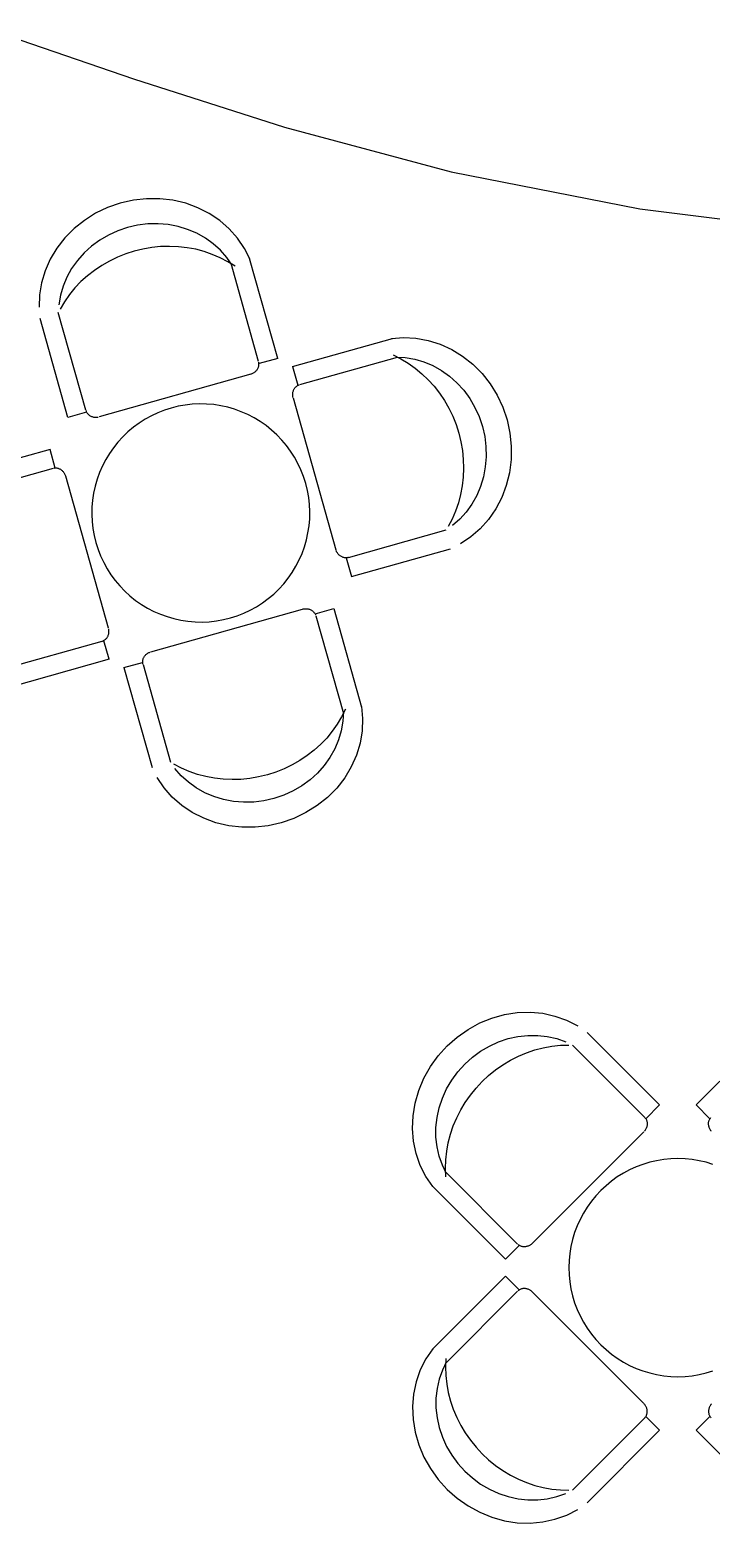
# Model space of a CAD drawing. Extents: x -81148 to 10972, y -53931 to 52487.
# Drawn here: x -27385 to -25510, y -26812 to -22704 of the extents above; entities that cross this region are included whole.
import ezdxf

# ---------------------------------------------------------------- set-up
doc = ezdxf.new("R2010")
doc.units = 0
doc.layers.get('0').update_dxf_attribs({"linetype": 'CONTINUOUS'})

msp = doc.modelspace()

# ---------------------------------------------------------------- linework, layer by layer
for p, q in [((-27492.9, -22704.5), (-27099.7, -22839.2)), ((-27099.7, -22839.2), (-26683.8, -22972.3)), ((-26683.8, -22972.3), (-26225.8, -23094.6)), ((-26225.8, -23094.6), (-25706.1, -23197.2)), ((-27203.9, -23209.1), (-27234.8, -23228.5)), ((-27170.8, -23193.2), (-27203.9, -23209.1)), ((-27136, -23181.1), (-27170.8, -23193.2)), ((-27100.1, -23173), (-27136, -23181.1)), ((-27063.7, -23168.9), (-27100.1, -23173)), ((-27027.1, -23169), (-27063.7, -23168.9)), ((-26991, -23173.1), (-27027.1, -23169)), ((-26956, -23181.4), (-26991, -23173.1)), ((-26922.5, -23193.6), (-26956, -23181.4)), ((-26891, -23209.6), (-26922.5, -23193.6)), ((-25706.1, -23197.2), (-25105.4, -23271)), ((-27234.8, -23228.5), (-27263.2, -23251.1)), ((-27115.8, -23248.1), (-27142.6, -23257.1)), ((-27088.2, -23241.8), (-27115.8, -23248.1)), ((-27060.2, -23238.4), (-27088.2, -23241.8)), ((-27032.1, -23237.8), (-27060.2, -23238.4)), ((-27004.3, -23240.1), (-27032.1, -23237.8)), ((-26977, -23245.3), (-27004.3, -23240.1)), ((-26950.6, -23253.2), (-26977, -23245.3)), ((-26862, -23229.1), (-26891, -23209.6)), ((-26836, -23251.8), (-26862, -23229.1)), ((-27288.5, -23276.7), (-27310.4, -23304.8)), ((-27263.2, -23251.1), (-27288.5, -23276.7)), ((-27192.5, -23283), (-27215.1, -23299.5)), ((-27168.3, -23268.8), (-27192.5, -23283)), ((-27142.6, -23257.1), (-27168.3, -23268.8)), ((-26925.5, -23263.8), (-26950.6, -23253.2)), ((-26901.9, -23277.1), (-26925.5, -23263.8)), ((-26880.2, -23292.7), (-26901.9, -23277.1)), ((-26813.2, -23277.4), (-26836, -23251.8)), ((-26794.2, -23305.6), (-26813.2, -23277.4)), ((-27310.4, -23304.8), (-27328.6, -23335)), ((-27235.7, -23318.1), (-27254, -23338.7)), ((-27215.1, -23299.5), (-27235.7, -23318.1)), ((-27143.7, -23329.7), (-27165.8, -23340.3)), ((-27120.9, -23320.6), (-27143.7, -23329.7)), ((-27097.5, -23313.1), (-27120.9, -23320.6)), ((-27073.6, -23307.3), (-27097.5, -23313.1)), ((-27049.4, -23303.1), (-27073.6, -23307.3)), ((-27025, -23300.7), (-27049.4, -23303.1)), ((-27000.6, -23300), (-27025, -23300.7)), ((-26976.2, -23301), (-27000.6, -23300)), ((-26952.1, -23303.7), (-26976.2, -23301)), ((-26928.4, -23308.2), (-26952.1, -23303.7)), ((-26905.2, -23314.3), (-26928.4, -23308.2)), ((-26882.7, -23322), (-26905.2, -23314.3)), ((-26860.9, -23331.4), (-26882.7, -23322)), ((-26860.5, -23310.5), (-26880.2, -23292.7)), ((-26840, -23342.3), (-26860.9, -23331.4)), ((-26843.2, -23330.3), (-26860.5, -23310.5)), ((-26828.5, -23351.9), (-26843.2, -23330.3)), ((-26779, -23335.8), (-26794.2, -23305.6)), ((-27342.8, -23366.9), (-27352.8, -23399.9)), ((-27328.6, -23335), (-27342.8, -23366.9)), ((-27269.9, -23360.8), (-27283.1, -23384.4)), ((-27254, -23338.7), (-27269.9, -23360.8)), ((-27207.2, -23366), (-27226.3, -23381)), ((-27187, -23352.5), (-27207.2, -23366)), ((-27165.8, -23340.3), (-27187, -23352.5)), ((-26820.2, -23354.7), (-26840, -23342.3)), ((-26755.3, -23616.7), (-26831.1, -23347.6)), ((-26702.7, -23608.2), (-26780.1, -23333.2)), ((-27352.8, -23399.9), (-27358.5, -23433.7)), ((-27293.5, -23409.1), (-27300.9, -23434.5)), ((-27283.1, -23384.4), (-27293.5, -23409.1)), ((-27260.9, -23414.5), (-27276.1, -23432.8)), ((-27244.3, -23397.1), (-27260.9, -23414.5)), ((-27226.3, -23381), (-27244.3, -23397.1)), ((-27358.5, -23433.7), (-27359.7, -23467.7)), ((-27300.9, -23434.5), (-27305.4, -23460.5)), ((-27289.7, -23452.2), (-27301.9, -23472.4)), ((-27276.1, -23432.8), (-27289.7, -23452.2)), ((-27230.9, -23750.6), (-27306.7, -23481.6)), ((-27280.2, -23770.8), (-27356.8, -23498.8)), ((-26662.1, -23630.9), (-26387.2, -23553.5)), ((-26390, -23553.9), (-26356.3, -23551)), ((-26356.3, -23551), (-26322.3, -23552.6)), ((-26322.3, -23552.6), (-26288.6, -23558.6)), ((-26288.6, -23558.6), (-26255.6, -23568.9)), ((-26255.6, -23568.9), (-26223.8, -23583.5)), ((-26754.6, -23620.2), (-26754.9, -23618.4)), ((-26754.4, -23622), (-26754.6, -23620.2)), ((-26702.7, -23608.2), (-26753.7, -23622.5)), ((-26641.9, -23680.2), (-26372.8, -23604.4)), ((-26384.6, -23598.8), (-26363.7, -23609.3)), ((-26377.9, -23604.4), (-26351.8, -23605.8)), ((-26363.7, -23609.3), (-26343.5, -23621.4)), ((-26351.8, -23605.8), (-26325.8, -23610.2)), ((-26325.8, -23610.2), (-26300.4, -23617.6)), ((-26300.4, -23617.6), (-26275.7, -23628)), ((-26223.8, -23583.5), (-26193.8, -23602)), ((-26193.8, -23602), (-26165.9, -23624.2)), ((-26776.7, -23651.3), (-27194.6, -23769)), ((-26776.7, -23651.3), (-26774.9, -23650.7)), ((-26774.9, -23650.7), (-26773, -23650)), ((-26773, -23650), (-26771.2, -23649.2)), ((-26771.2, -23649.2), (-26769.5, -23648.3)), ((-26769.5, -23648.3), (-26767.8, -23647.3)), ((-26767.8, -23647.3), (-26766.2, -23646.2)), ((-26766.2, -23646.2), (-26764.7, -23645)), ((-26764.7, -23645), (-26763.3, -23643.7)), ((-26763.3, -23643.7), (-26761.9, -23642.3)), ((-26761.9, -23642.3), (-26760.7, -23640.9)), ((-26760.7, -23640.9), (-26759.5, -23639.4)), ((-26759.5, -23639.4), (-26758.5, -23637.8)), ((-26758.5, -23637.8), (-26757.6, -23636.2)), ((-26757.6, -23636.2), (-26756.7, -23634.5)), ((-26756.7, -23634.5), (-26756, -23632.8)), ((-26756, -23632.8), (-26755.4, -23631)), ((-26755.4, -23631), (-26755, -23629.2)), ((-26755, -23629.2), (-26754.6, -23627.4)), ((-26754.6, -23627.4), (-26754.4, -23625.6)), ((-26754.4, -23623.8), (-26754.4, -23622)), ((-26754.4, -23625.6), (-26754.4, -23623.8)), ((-26662.1, -23630.9), (-26647.8, -23681.9)), ((-26343.5, -23621.4), (-26324.1, -23635.1)), ((-26324.1, -23635.1), (-26305.7, -23650.3)), ((-26305.7, -23650.3), (-26288.4, -23666.9)), ((-26275.7, -23628), (-26252.1, -23641.2)), ((-26252.1, -23641.2), (-26229.9, -23657.1)), ((-26229.9, -23657.1), (-26209.4, -23675.5)), ((-26165.9, -23624.2), (-26140.5, -23649.8)), ((-26140.5, -23649.8), (-26118.2, -23678.4)), ((-26661.1, -23703), (-26660.8, -23701.1)), ((-26660.8, -23701.1), (-26660.3, -23699.3)), ((-26660.3, -23699.3), (-26659.7, -23697.4)), ((-26659.7, -23697.4), (-26659.1, -23695.7)), ((-26659.1, -23695.7), (-26658.3, -23694)), ((-26658.3, -23694), (-26657.4, -23692.3)), ((-26657.4, -23692.3), (-26656.4, -23690.7)), ((-26656.4, -23690.7), (-26655.3, -23689.2)), ((-26655.3, -23689.2), (-26654.1, -23687.8)), ((-26654.1, -23687.8), (-26652.8, -23686.5)), ((-26652.8, -23686.5), (-26651.4, -23685.3)), ((-26651.4, -23685.3), (-26650, -23684.2)), ((-26650, -23684.2), (-26648.5, -23683.1)), ((-26648.5, -23683.1), (-26646.9, -23682.2)), ((-26646.9, -23682.2), (-26645.3, -23681.5)), ((-26645.3, -23681.5), (-26643.6, -23680.8)), ((-26288.4, -23666.9), (-26272.2, -23684.8)), ((-26272.2, -23684.8), (-26257.3, -23703.9)), ((-26209.4, -23675.5), (-26190.8, -23696)), ((-26190.8, -23696), (-26174.2, -23718.6)), ((-26118.2, -23678.4), (-26099, -23709.5)), ((-26976.7, -23740), (-26995.7, -23744.7)), ((-26957.3, -23736.5), (-26976.7, -23740)), ((-26937.8, -23734.4), (-26957.3, -23736.5)), ((-26918.2, -23733.5), (-26937.8, -23734.4)), ((-26898.6, -23733.9), (-26918.2, -23733.5)), ((-26879, -23735.5), (-26898.6, -23733.9)), ((-26859.6, -23738.5), (-26879, -23735.5)), ((-26840.4, -23742.7), (-26859.6, -23738.5)), ((-26821.6, -23748.2), (-26840.4, -23742.7)), ((-26661.5, -23706.9), (-26661.4, -23704.9)), ((-26661.5, -23708.8), (-26661.5, -23706.9)), ((-26661.3, -23710.8), (-26661.5, -23708.8)), ((-26661.4, -23704.9), (-26661.1, -23703)), ((-26661.1, -23712.7), (-26661.3, -23710.8)), ((-26660.7, -23714.7), (-26661.1, -23712.7)), ((-26660.3, -23716.6), (-26660.7, -23714.7)), ((-26660.3, -23716.6), (-26542.6, -24134.4)), ((-26257.3, -23703.9), (-26243.8, -23724.1)), ((-26243.8, -23724.1), (-26231.6, -23745.4)), ((-26174.2, -23718.6), (-26160.1, -23742.9)), ((-26160.1, -23742.9), (-26148.4, -23768.5)), ((-26099, -23709.5), (-26083.5, -23742.8)), ((-26083.5, -23742.8), (-26071.7, -23777.6)), ((-27228.8, -23756.4), (-27280.2, -23770.8)), ((-27230.9, -23750.6), (-27230.3, -23752.4)), ((-27230.3, -23752.4), (-27229.7, -23754)), ((-27229.7, -23754), (-27228.9, -23755.7)), ((-27228.9, -23755.7), (-27228, -23757.2)), ((-27228, -23757.2), (-27227, -23758.7)), ((-27227, -23758.7), (-27225.8, -23760.2)), ((-27225.8, -23760.2), (-27224.6, -23761.5)), ((-27224.6, -23761.5), (-27223.3, -23762.8)), ((-27223.3, -23762.8), (-27221.9, -23764)), ((-27221.9, -23764), (-27220.4, -23765.1)), ((-27220.4, -23765.1), (-27218.8, -23766.1)), ((-27218.8, -23766.1), (-27217.2, -23767)), ((-27217.2, -23767), (-27215.4, -23767.8)), ((-27215.4, -23767.8), (-27213.7, -23768.5)), ((-27213.7, -23768.5), (-27211.9, -23769)), ((-27211.9, -23769), (-27210, -23769.5)), ((-27210, -23769.5), (-27208.1, -23769.9)), ((-27208.1, -23769.9), (-27206.2, -23770.1)), ((-27206.2, -23770.1), (-27204.2, -23770.2)), ((-27204.2, -23770.2), (-27202.3, -23770.2)), ((-27202.3, -23770.2), (-27200.3, -23770.1)), ((-27200.3, -23770.1), (-27198.4, -23769.8)), ((-27198.4, -23769.8), (-27196.5, -23769.5)), ((-27067.7, -23775.6), (-27084.2, -23786.2)), ((-27050.5, -23766.1), (-27067.7, -23775.6)), ((-27032.7, -23757.8), (-27050.5, -23766.1)), ((-27014.4, -23750.6), (-27032.7, -23757.8)), ((-26995.7, -23744.7), (-27014.4, -23750.6)), ((-26803.1, -23754.9), (-26821.6, -23748.2)), ((-26785.1, -23762.7), (-26803.1, -23754.9)), ((-26767.7, -23771.8), (-26785.1, -23762.7)), ((-26750.9, -23781.9), (-26767.7, -23771.8)), ((-26734.8, -23793.1), (-26750.9, -23781.9)), ((-26231.6, -23745.4), (-26221, -23767.4)), ((-26221, -23767.4), (-26211.9, -23790.2)), ((-26148.4, -23768.5), (-26139.4, -23795.3)), ((-26071.7, -23777.6), (-26063.9, -23813.6)), ((-27129.2, -23824), (-27142.4, -23838.5)), ((-27115.1, -23810.4), (-27129.2, -23824)), ((-27100, -23797.8), (-27115.1, -23810.4)), ((-27084.2, -23786.2), (-27100, -23797.8)), ((-26719.5, -23805.4), (-26734.8, -23793.1)), ((-26705, -23818.6), (-26719.5, -23805.4)), ((-26691.4, -23832.8), (-26705, -23818.6)), ((-26211.9, -23790.2), (-26204.4, -23813.7)), ((-26204.4, -23813.7), (-26198.6, -23837.5)), ((-26139.4, -23795.3), (-26133.1, -23822.9)), ((-26133.1, -23822.9), (-26129.6, -23850.9)), ((-26063.9, -23813.6), (-26060.1, -23850.1)), ((-27329.3, -23858.5), (-27601.4, -23935.1)), ((-27314.8, -23909.9), (-27329.3, -23858.5)), ((-27154.7, -23853.9), (-27165.9, -23870)), ((-27142.4, -23838.5), (-27154.7, -23853.9)), ((-26678.7, -23847.8), (-26691.4, -23832.8)), ((-26667.1, -23863.6), (-26678.7, -23847.8)), ((-26656.5, -23880.2), (-26667.1, -23863.6)), ((-26198.6, -23837.5), (-26194.4, -23861.7)), ((-26194.4, -23861.7), (-26192, -23886.1)), ((-26129.6, -23850.9), (-26129.1, -23879)), ((-26060.1, -23850.1), (-26060.5, -23886.6)), ((-27185.1, -23904.2), (-27193, -23922.2)), ((-27176.1, -23886.8), (-27185.1, -23904.2)), ((-27165.9, -23870), (-27176.1, -23886.8)), ((-26647, -23897.4), (-26656.5, -23880.2)), ((-26638.7, -23915.1), (-26647, -23897.4)), ((-26192, -23886.1), (-26191.3, -23910.5)), ((-26131.4, -23906.9), (-26136.5, -23934.1)), ((-26129.1, -23879), (-26131.4, -23906.9)), ((-26060.5, -23886.6), (-26065.1, -23922.6)), ((-27320.8, -23911.1), (-27589.9, -23986.9)), ((-27317.3, -23910.4), (-27319.1, -23910.7)), ((-27315.5, -23910.2), (-27317.3, -23910.4)), ((-27313.7, -23910.2), (-27315.5, -23910.2)), ((-27311.9, -23910.2), (-27313.7, -23910.2)), ((-27310.1, -23910.4), (-27311.9, -23910.2)), ((-27308.3, -23910.8), (-27310.1, -23910.4)), ((-27306.5, -23911.2), (-27308.3, -23910.8)), ((-27304.7, -23911.8), (-27306.5, -23911.2)), ((-27303, -23912.5), (-27304.7, -23911.8)), ((-27301.3, -23913.3), (-27303, -23912.5)), ((-27299.7, -23914.3), (-27301.3, -23913.3)), ((-27298.1, -23915.3), (-27299.7, -23914.3)), ((-27296.6, -23916.5), (-27298.1, -23915.3)), ((-27295.2, -23917.7), (-27296.6, -23916.5)), ((-27293.8, -23919.1), (-27295.2, -23917.7)), ((-27292.5, -23920.5), (-27293.8, -23919.1)), ((-27291.3, -23922), (-27292.5, -23920.5)), ((-27290.2, -23923.6), (-27291.3, -23922)), ((-27289.2, -23925.3), (-27290.2, -23923.6)), ((-27288.3, -23927), (-27289.2, -23925.3)), ((-27287.5, -23928.8), (-27288.3, -23927)), ((-27286.8, -23930.6), (-27287.5, -23928.8)), ((-27286.2, -23932.5), (-27286.8, -23930.6)), ((-27168.5, -24350.3), (-27286.2, -23932.5)), ((-27199.7, -23940.7), (-27205.1, -23959.5)), ((-27193, -23922.2), (-27199.7, -23940.7)), ((-26631.6, -23933.4), (-26638.7, -23915.1)), ((-26625.6, -23952.1), (-26631.6, -23933.4)), ((-26192.3, -23934.9), (-26195, -23959)), ((-26191.3, -23910.5), (-26192.3, -23934.9)), ((-26136.5, -23934.1), (-26144.5, -23960.5)), ((-26065.1, -23922.6), (-26073.6, -23957.6)), ((-27209.4, -23978.7), (-27212.3, -23998.1)), ((-27205.1, -23959.5), (-27209.4, -23978.7)), ((-26620.9, -23971.2), (-26625.6, -23952.1)), ((-26617.5, -23990.5), (-26620.9, -23971.2)), ((-26199.4, -23982.7), (-26205.6, -24005.9)), ((-26195, -23959), (-26199.4, -23982.7)), ((-26155.1, -23985.6), (-26168.3, -24009.2)), ((-26144.5, -23960.5), (-26155.1, -23985.6)), ((-26073.6, -23957.6), (-26086.2, -23990.9)), ((-27214, -24017.7), (-27214.4, -24037.3)), ((-27212.3, -23998.1), (-27214, -24017.7)), ((-26615.3, -24010), (-26617.5, -23990.5)), ((-26614.4, -24029.6), (-26615.3, -24010)), ((-26614.8, -24049.3), (-26614.4, -24029.6)), ((-26213.3, -24028.5), (-26222.7, -24050.2)), ((-26205.6, -24005.9), (-26213.3, -24028.5)), ((-26184, -24030.9), (-26201.8, -24050.6)), ((-26168.3, -24009.2), (-26184, -24030.9)), ((-26102.4, -24022.2), (-26122.2, -24051)), ((-26086.2, -23990.9), (-26102.4, -24022.2)), ((-27214.4, -24037.3), (-27213.5, -24056.9)), ((-27213.5, -24056.9), (-27211.3, -24076.4)), ((-26619.4, -24088.2), (-26616.5, -24068.8)), ((-26616.5, -24068.8), (-26614.8, -24049.3)), ((-26222.7, -24050.2), (-26233.6, -24071.1)), ((-26201.8, -24050.6), (-26221.6, -24067.9)), ((-26122.2, -24051), (-26145.2, -24076.8)), ((-27211.3, -24076.4), (-27207.9, -24095.7)), ((-27207.9, -24095.7), (-27203.2, -24114.8)), ((-26629.1, -24126.3), (-26623.7, -24107.4)), ((-26623.7, -24107.4), (-26619.4, -24088.2)), ((-26508, -24155.8), (-26238.9, -24080)), ((-26171, -24099.2), (-26199.4, -24118)), ((-26145.2, -24076.8), (-26171, -24099.2)), ((-27203.2, -24114.8), (-27197.2, -24133.5)), ((-27197.2, -24133.5), (-27190.1, -24151.8)), ((-27190.1, -24151.8), (-27181.7, -24169.6)), ((-26643.7, -24162.7), (-26635.8, -24144.7)), ((-26635.8, -24144.7), (-26629.1, -24126.3)), ((-26541.3, -24138.1), (-26542, -24136.3)), ((-26540.5, -24139.9), (-26541.3, -24138.1)), ((-26539.6, -24141.6), (-26540.5, -24139.9)), ((-26538.6, -24143.3), (-26539.6, -24141.6)), ((-26537.4, -24144.9), (-26538.6, -24143.3)), ((-26536.2, -24146.4), (-26537.4, -24144.9)), ((-26535, -24147.8), (-26536.2, -24146.4)), ((-26533.6, -24149.2), (-26535, -24147.8)), ((-26532.2, -24150.4), (-26533.6, -24149.2)), ((-26530.6, -24151.6), (-26532.2, -24150.4)), ((-26529.1, -24152.6), (-26530.6, -24151.6)), ((-26527.4, -24153.6), (-26529.1, -24152.6)), ((-26525.8, -24154.4), (-26527.4, -24153.6)), ((-26499.5, -24208.4), (-26227.4, -24131.8)), ((-27181.7, -24169.6), (-27172.3, -24186.8)), ((-27172.3, -24186.8), (-27161.7, -24203.3)), ((-26662.8, -24196.9), (-26652.7, -24180.1)), ((-26652.7, -24180.1), (-26643.7, -24162.7)), ((-26524, -24155.1), (-26525.8, -24154.4)), ((-26522.3, -24155.7), (-26524, -24155.1)), ((-26520.5, -24156.1), (-26522.3, -24155.7)), ((-26518.7, -24156.5), (-26520.5, -24156.1)), ((-26516.9, -24156.7), (-26518.7, -24156.5)), ((-26515.1, -24156.8), (-26516.9, -24156.7)), ((-26513.3, -24156.7), (-26515.1, -24156.8)), ((-26514, -24157), (-26499.5, -24208.4)), ((-26511.5, -24156.5), (-26513.3, -24156.7)), ((-26509.7, -24156.2), (-26511.5, -24156.5)), ((-26508, -24155.8), (-26509.7, -24156.2)), ((-27161.7, -24203.3), (-27150.1, -24219.1)), ((-27150.1, -24219.1), (-27137.4, -24234.1)), ((-27137.4, -24234.1), (-27123.8, -24248.3)), ((-26699.6, -24242.9), (-26686.3, -24228.4)), ((-26686.3, -24228.4), (-26674.1, -24213)), ((-26674.1, -24213), (-26662.8, -24196.9)), ((-27123.8, -24248.3), (-27109.3, -24261.5)), ((-27109.3, -24261.5), (-27094, -24273.8)), ((-27094, -24273.8), (-27077.9, -24285)), ((-26744.6, -24280.8), (-26728.7, -24269.1)), ((-26728.7, -24269.1), (-26713.7, -24256.5)), ((-26713.7, -24256.5), (-26699.6, -24242.9)), ((-27077.9, -24285), (-27061.1, -24295.2)), ((-27061.1, -24295.2), (-27043.6, -24304.2)), ((-27052.1, -24415.6), (-26634.2, -24297.9)), ((-27043.6, -24304.2), (-27025.7, -24312.1)), ((-27025.7, -24312.1), (-27007.2, -24318.7)), ((-26833.1, -24322.2), (-26814.3, -24316.3)), ((-26814.3, -24316.3), (-26796.1, -24309.1)), ((-26796.1, -24309.1), (-26778.3, -24300.8)), ((-26778.3, -24300.8), (-26761.1, -24291.3)), ((-26761.1, -24291.3), (-26744.6, -24280.8)), ((-26634.2, -24297.9), (-26632.3, -24297.5)), ((-26632.3, -24297.5), (-26630.4, -24297.1)), ((-26630.4, -24297.1), (-26628.5, -24296.9)), ((-26628.5, -24296.9), (-26626.5, -24296.7)), ((-26626.5, -24296.7), (-26624.6, -24296.7)), ((-26624.6, -24296.7), (-26622.6, -24296.8)), ((-26622.6, -24296.8), (-26620.7, -24297.1)), ((-26620.7, -24297.1), (-26618.8, -24297.4)), ((-26618.8, -24297.4), (-26616.9, -24297.9)), ((-26616.9, -24297.9), (-26615.1, -24298.4)), ((-26615.1, -24298.4), (-26613.3, -24299.1)), ((-26613.3, -24299.1), (-26611.6, -24299.9)), ((-26611.6, -24299.9), (-26610, -24300.8)), ((-26610, -24300.8), (-26608.4, -24301.8)), ((-26608.4, -24301.8), (-26606.9, -24302.9)), ((-26606.9, -24302.9), (-26605.5, -24304.1)), ((-26605.5, -24304.1), (-26604.2, -24305.4)), ((-26604.2, -24305.4), (-26602.9, -24306.8)), ((-26602.9, -24306.8), (-26601.8, -24308.2)), ((-26601.8, -24308.2), (-26600.8, -24309.7)), ((-26600.8, -24309.7), (-26599.9, -24311.3)), ((-26600, -24310.6), (-26548.6, -24296.1)), ((-26599.9, -24311.3), (-26599.1, -24312.9)), ((-26599.1, -24312.9), (-26598.4, -24314.6)), ((-26597.9, -24316.3), (-26522.1, -24585.4)), ((-26548.6, -24296.1), (-26472, -24568.1)), ((-27167.7, -24354.2), (-27168, -24352.3)), ((-27167.4, -24356.1), (-27167.7, -24354.2)), ((-27167.3, -24358.1), (-27167.4, -24356.1)), ((-27167.3, -24360), (-27167.3, -24358.1)), ((-27007.2, -24318.7), (-26988.3, -24324.2)), ((-26988.3, -24324.2), (-26969.2, -24328.4)), ((-26969.2, -24328.4), (-26949.8, -24331.4)), ((-26949.8, -24331.4), (-26930.2, -24333)), ((-26930.2, -24333), (-26910.6, -24333.4)), ((-26910.6, -24333.4), (-26891, -24332.5)), ((-26891, -24332.5), (-26871.4, -24330.4)), ((-26871.4, -24330.4), (-26852.1, -24326.9)), ((-26852.1, -24326.9), (-26833.1, -24322.2)), ((-27186.9, -24386.7), (-27455.9, -24462.5)), ((-27186.9, -24386.7), (-27185.1, -24386.1)), ((-27185.1, -24386.1), (-27183.5, -24385.5)), ((-27183.5, -24385.5), (-27181.8, -24384.7)), ((-27181.8, -24384.7), (-27180.3, -24383.8)), ((-27166.7, -24436), (-27181, -24385)), ((-27180.3, -24383.8), (-27178.8, -24382.8)), ((-27178.8, -24382.8), (-27177.3, -24381.6)), ((-27177.3, -24381.6), (-27176, -24380.4)), ((-27176, -24380.4), (-27174.7, -24379.1)), ((-27174.7, -24379.1), (-27173.5, -24377.7)), ((-27173.5, -24377.7), (-27172.4, -24376.2)), ((-27172.4, -24376.2), (-27171.4, -24374.6)), ((-27171.4, -24374.6), (-27170.5, -24373)), ((-27170.5, -24373), (-27169.7, -24371.2)), ((-27169.7, -24371.2), (-27169, -24369.5)), ((-27169, -24369.5), (-27168.5, -24367.6)), ((-27168.5, -24367.6), (-27168, -24365.8)), ((-27168, -24365.8), (-27167.7, -24363.9)), ((-27167.7, -24363.9), (-27167.4, -24362)), ((-27167.4, -24362), (-27167.3, -24360)), ((-27166.7, -24436), (-27441.6, -24513.4)), ((-27074.4, -24443.1), (-27074.3, -24441.3)), ((-27074.3, -24441.3), (-27074.1, -24439.5)), ((-27074.1, -24439.5), (-27073.8, -24437.7)), ((-27073.8, -24437.7), (-27073.3, -24435.9)), ((-27073.3, -24435.9), (-27072.8, -24434.1)), ((-27072.8, -24434.1), (-27072.1, -24432.4)), ((-27072.1, -24432.4), (-27071.2, -24430.8)), ((-27071.2, -24430.8), (-27070.3, -24429.1)), ((-27070.3, -24429.1), (-27069.3, -24427.6)), ((-27069.3, -24427.6), (-27068.1, -24426)), ((-27068.1, -24426), (-27066.8, -24424.6)), ((-27066.8, -24424.6), (-27065.5, -24423.2)), ((-27065.5, -24423.2), (-27064.1, -24421.9)), ((-27064.1, -24421.9), (-27062.5, -24420.7)), ((-27062.5, -24420.7), (-27060.9, -24419.6)), ((-27060.9, -24419.6), (-27059.3, -24418.6)), ((-27059.3, -24418.6), (-27057.6, -24417.7)), ((-27057.6, -24417.7), (-27055.8, -24416.9)), ((-27055.8, -24416.9), (-27053.9, -24416.2)), ((-27126.1, -24458.7), (-27075.1, -24444.4)), ((-27126.1, -24458.7), (-27048.6, -24733.7)), ((-27074.4, -24444.9), (-27074.4, -24443.1)), ((-27074.2, -24446.7), (-27074.4, -24444.9)), ((-27073.9, -24448.5), (-27074.2, -24446.7)), ((-27073.5, -24450.2), (-27073.9, -24448.5)), ((-27073.5, -24450.2), (-26997.7, -24719.3)), ((-26526.9, -24594.5), (-26539, -24614.7)), ((-26516.5, -24573.6), (-26526.9, -24594.5)), ((-26522.1, -24580.3), (-26523.4, -24606.4)), ((-26472.4, -24565.6), (-26469.1, -24599.2)), ((-26469.1, -24599.2), (-26470.3, -24633.2)), ((-26552.7, -24634.1), (-26567.9, -24652.5)), ((-26539, -24614.7), (-26552.7, -24634.1)), ((-26527.8, -24632.4), (-26535.3, -24657.8)), ((-26523.4, -24606.4), (-26527.8, -24632.4)), ((-26470.3, -24633.2), (-26476, -24667)), ((-26602.4, -24686), (-26621.6, -24700.9)), ((-26584.5, -24669.8), (-26602.4, -24686)), ((-26567.9, -24652.5), (-26584.5, -24669.8)), ((-26545.7, -24682.5), (-26558.9, -24706.1)), ((-26535.3, -24657.8), (-26545.7, -24682.5)), ((-26476, -24667), (-26486, -24700)), ((-26967.9, -24735.5), (-26988.8, -24724.6)), ((-26663, -24726.6), (-26685.1, -24737.2)), ((-26641.8, -24714.4), (-26663, -24726.6)), ((-26621.6, -24700.9), (-26641.8, -24714.4)), ((-26574.8, -24728.3), (-26593.1, -24748.8)), ((-26558.9, -24706.1), (-26574.8, -24728.3)), ((-26486, -24700), (-26500.2, -24731.9)), ((-27015.5, -24789.5), (-27034.6, -24761.3)), ((-26968.3, -24756.4), (-26985.6, -24736.6)), ((-26948.6, -24774.2), (-26968.3, -24756.4)), ((-26946.1, -24744.9), (-26967.9, -24735.5)), ((-26923.6, -24752.6), (-26946.1, -24744.9)), ((-26900.4, -24758.8), (-26923.6, -24752.6)), ((-26876.6, -24763.2), (-26900.4, -24758.8)), ((-26852.6, -24765.9), (-26876.6, -24763.2)), ((-26828.2, -24766.9), (-26852.6, -24765.9)), ((-26803.8, -24766.2), (-26828.2, -24766.9)), ((-26779.4, -24763.8), (-26803.8, -24766.2)), ((-26755.2, -24759.6), (-26779.4, -24763.8)), ((-26731.3, -24753.8), (-26755.2, -24759.6)), ((-26707.9, -24746.3), (-26731.3, -24753.8)), ((-26685.1, -24737.2), (-26707.9, -24746.3)), ((-26613.7, -24767.4), (-26636.2, -24783.9)), ((-26593.1, -24748.8), (-26613.7, -24767.4)), ((-26518.4, -24762.1), (-26540.3, -24790.2)), ((-26500.2, -24731.9), (-26518.4, -24762.1)), ((-26992.8, -24815.1), (-27015.5, -24789.5)), ((-26926.9, -24789.9), (-26948.6, -24774.2)), ((-26903.3, -24803.1), (-26926.9, -24789.9)), ((-26878.2, -24813.7), (-26903.3, -24803.1)), ((-26686.2, -24809.8), (-26713, -24818.8)), ((-26660.5, -24798.1), (-26686.2, -24809.8)), ((-26636.2, -24783.9), (-26660.5, -24798.1)), ((-26540.3, -24790.2), (-26565.6, -24815.8)), ((-26966.8, -24837.9), (-26992.8, -24815.1)), ((-26937.8, -24857.4), (-26966.8, -24837.9)), ((-26851.8, -24821.7), (-26878.2, -24813.7)), ((-26824.5, -24826.8), (-26851.8, -24821.7)), ((-26796.7, -24829.1), (-26824.5, -24826.8)), ((-26768.6, -24828.6), (-26796.7, -24829.1)), ((-26740.6, -24825.1), (-26768.6, -24828.6)), ((-26713, -24818.8), (-26740.6, -24825.1)), ((-26594, -24838.4), (-26624.9, -24857.8)), ((-26565.6, -24815.8), (-26594, -24838.4)), ((-26906.3, -24873.3), (-26937.8, -24857.4)), ((-26872.8, -24885.5), (-26906.3, -24873.3)), ((-26837.7, -24893.8), (-26872.8, -24885.5)), ((-26692.8, -24885.8), (-26728.6, -24893.9)), ((-26658, -24873.7), (-26692.8, -24885.8)), ((-26624.9, -24857.8), (-26658, -24873.7)), ((-26801.7, -24898), (-26837.7, -24893.8)), ((-26765.1, -24898), (-26801.7, -24898)), ((-26728.6, -24893.9), (-26765.1, -24898)), ((-26146.9, -25436.4), (-26113.3, -25422.8)), ((-26113.3, -25422.8), (-26078.6, -25413.2)), ((-26078.6, -25413.2), (-26043.4, -25407.8)), ((-26043.4, -25407.8), (-26008.2, -25406.7)), ((-26008.2, -25406.7), (-25973.4, -25409.9)), ((-25973.4, -25409.9), (-25939.7, -25417.3)), ((-25939.7, -25417.3), (-25907.5, -25428.9)), ((-26209, -25475.1), (-26179, -25454)), ((-26179, -25454), (-26146.9, -25436.4)), ((-25907.5, -25428.9), (-25877.2, -25444.5)), ((-25651.6, -25662), (-25851.5, -25462.2)), ((-25551.2, -25662), (-25351.3, -25462.2)), ((-26261.2, -25526.8), (-26236.6, -25499.5)), ((-26236.6, -25499.5), (-26209, -25475.1)), ((-26144.3, -25514.2), (-26120.1, -25499.9)), ((-26120.1, -25499.9), (-26094.7, -25488.3)), ((-26094.7, -25488.3), (-26068.3, -25479.5)), ((-26068.3, -25479.5), (-26041.5, -25473.6)), ((-26041.5, -25473.6), (-26014.3, -25470.6)), ((-26014.3, -25470.6), (-25987.3, -25470.6)), ((-25995.2, -25510.6), (-25972, -25504.6)), ((-25987.3, -25470.6), (-25960.7, -25473.5)), ((-25972, -25504.6), (-25948.5, -25500.4)), ((-25960.7, -25473.5), (-25934.9, -25479.5)), ((-25948.5, -25500.4), (-25924.9, -25497.9)), ((-25934.9, -25479.5), (-25910.1, -25488.3)), ((-25924.9, -25497.9), (-25901.4, -25497.2)), ((-25693.4, -25695.1), (-25891, -25497.5)), ((-26282.6, -25556.6), (-26261.2, -25526.8)), ((-26207, -25570.8), (-26188, -25549.8)), ((-26188, -25549.8), (-26167.1, -25530.9)), ((-26167.1, -25530.9), (-26144.3, -25514.2)), ((-26083.1, -25551.4), (-26062.2, -25538.8)), ((-26062.2, -25538.8), (-26040.4, -25527.8)), ((-26040.4, -25527.8), (-26018.1, -25518.4)), ((-26018.1, -25518.4), (-25995.2, -25510.6)), ((-26314.4, -25622), (-26300.4, -25588.5)), ((-26300.4, -25588.5), (-26282.6, -25556.6)), ((-26223.7, -25593.6), (-26207, -25570.8)), ((-26140.3, -25597.6), (-26122.3, -25580.9)), ((-26122.3, -25580.9), (-26103.2, -25565.4)), ((-26103.2, -25565.4), (-26083.1, -25551.4)), ((-26324.3, -25656.6), (-26314.4, -25622)), ((-26249.5, -25643.2), (-26237.9, -25617.8)), ((-26237.9, -25617.8), (-26223.7, -25593.6)), ((-26172.5, -25634.7), (-26157, -25615.6)), ((-26157, -25615.6), (-26140.3, -25597.6)), ((-26330.1, -25691.8), (-26324.3, -25656.6)), ((-26264.3, -25696.4), (-26258.4, -25669.6)), ((-26258.4, -25669.6), (-26249.5, -25643.2)), ((-26199.1, -25675.7), (-26186.5, -25654.8)), ((-26186.5, -25654.8), (-26172.5, -25634.7)), ((-25689.4, -25699.8), (-25651.6, -25662)), ((-25513.4, -25699.8), (-25551.2, -25662)), ((-26331.5, -25727.1), (-26330.1, -25691.8)), ((-26267.3, -25723.6), (-26264.3, -25696.4)), ((-26219.5, -25719.8), (-26210.1, -25697.4)), ((-26210.1, -25697.4), (-26199.1, -25675.7)), ((-25693.4, -25695.1), (-25692.1, -25696.5)), ((-25692.1, -25696.5), (-25691, -25697.9)), ((-25691, -25697.9), (-25690, -25699.3)), ((-25690, -25699.3), (-25689, -25700.9)), ((-25689, -25700.9), (-25688.2, -25702.5)), ((-25688.2, -25702.5), (-25687.5, -25704.2)), ((-25687.5, -25704.2), (-25686.9, -25705.9)), ((-25686.9, -25705.9), (-25686.5, -25707.7)), ((-25686.5, -25707.7), (-25686.1, -25709.5)), ((-25686.1, -25709.5), (-25685.9, -25711.4)), ((-25685.8, -25715.1), (-25686, -25717)), ((-25685.9, -25711.4), (-25685.8, -25713.2)), ((-25685.8, -25713.2), (-25685.8, -25715.1)), ((-25517, -25713.2), (-25516.9, -25711.4)), ((-25517, -25715.1), (-25517, -25713.2)), ((-25516.8, -25717), (-25517, -25715.1)), ((-25516.9, -25711.4), (-25516.7, -25709.5)), ((-25516.7, -25709.5), (-25516.3, -25707.7)), ((-25516.3, -25707.7), (-25515.8, -25705.9)), ((-25515.8, -25705.9), (-25515.3, -25704.2)), ((-25515.3, -25704.2), (-25514.6, -25702.5)), ((-25514.6, -25702.5), (-25513.7, -25700.9)), ((-25513.7, -25700.9), (-25512.8, -25699.3)), ((-25512.8, -25699.3), (-25511.8, -25697.9)), ((-25511.8, -25697.9), (-25510.7, -25696.5)), ((-26328.7, -25761.9), (-26331.5, -25727.1)), ((-26267.3, -25750.6), (-26267.3, -25723.6)), ((-26264.3, -25777.2), (-26267.3, -25750.6)), ((-26233.3, -25765.9), (-26227.2, -25742.7)), ((-26227.2, -25742.7), (-26219.5, -25719.8)), ((-26002.1, -26042.8), (-25695.1, -25735.8)), ((-25692.5, -25732.9), (-25693.8, -25734.4)), ((-25691.4, -25731.3), (-25692.5, -25732.9)), ((-25690.3, -25729.7), (-25691.4, -25731.3)), ((-25689.3, -25728), (-25690.3, -25729.7)), ((-25688.5, -25726.2), (-25689.3, -25728)), ((-25687.7, -25724.4), (-25688.5, -25726.2)), ((-25687.1, -25722.6), (-25687.7, -25724.4)), ((-25686.6, -25720.7), (-25687.1, -25722.6)), ((-25686.2, -25718.9), (-25686.6, -25720.7)), ((-25686, -25717), (-25686.2, -25718.9)), ((-25516.6, -25718.9), (-25516.8, -25717)), ((-25516.2, -25720.7), (-25516.6, -25718.9)), ((-25515.7, -25722.6), (-25516.2, -25720.7)), ((-25515, -25724.4), (-25515.7, -25722.6)), ((-25514.3, -25726.2), (-25515, -25724.4)), ((-25513.4, -25728), (-25514.3, -25726.2)), ((-25512.5, -25729.6), (-25513.4, -25728)), ((-25511.4, -25731.3), (-25512.5, -25729.6)), ((-25510.3, -25732.9), (-25511.4, -25731.3)), ((-25509, -25734.4), (-25510.3, -25732.9)), ((-26321.6, -25795.8), (-26328.7, -25761.9)), ((-26310.4, -25828.1), (-26321.6, -25795.8)), ((-26258.4, -25803), (-26264.3, -25777.2)), ((-26240, -25813), (-26237.5, -25789.4)), ((-26237.5, -25789.4), (-26233.3, -25765.9)), ((-26295.1, -25858.5), (-26310.4, -25828.1)), ((-26249.6, -25827.8), (-26258.4, -25803)), ((-26238, -25851.2), (-26249.6, -25827.8)), ((-26240.7, -25836.5), (-26240, -25813)), ((-26239.6, -25859.9), (-26240.7, -25836.5)), ((-25716.2, -25832.3), (-25734.1, -25840.4)), ((-25697.8, -25825.4), (-25716.2, -25832.3)), ((-25679, -25819.7), (-25697.8, -25825.4)), ((-25659.9, -25815.3), (-25679, -25819.7)), ((-25640.5, -25812.1), (-25659.9, -25815.3)), ((-25621, -25810.1), (-25640.5, -25812.1)), ((-25601.4, -25809.5), (-25621, -25810.1)), ((-25581.8, -25810.1), (-25601.4, -25809.5)), ((-25562.2, -25812.1), (-25581.8, -25810.1)), ((-25542.9, -25815.3), (-25562.2, -25812.1)), ((-25523.7, -25819.7), (-25542.9, -25815.3)), ((-25505, -25825.4), (-25523.7, -25819.7)), ((-26276.1, -25886.5), (-26295.1, -25858.5)), ((-26042.7, -26044.5), (-26240.4, -25846.8)), ((-25784, -25871.5), (-25799.2, -25884)), ((-25768.1, -25860.1), (-25784, -25871.5)), ((-25751.4, -25849.7), (-25768.1, -25860.1)), ((-25734.1, -25840.4), (-25751.4, -25849.7)), ((-26075.9, -26086.3), (-26277.8, -25884.3)), ((-25826.9, -25911.7), (-25839.4, -25926.9)), ((-25813.5, -25897.4), (-25826.9, -25911.7)), ((-25799.2, -25884), (-25813.5, -25897.4)), ((-25861.2, -25959.5), (-25870.5, -25976.8)), ((-25850.8, -25942.8), (-25861.2, -25959.5)), ((-25839.4, -25926.9), (-25850.8, -25942.8)), ((-25878.6, -25994.7), (-25885.5, -26013.1)), ((-25870.5, -25976.8), (-25878.6, -25994.7)), ((-26002.1, -26042.8), (-26003.5, -26044.1)), ((-25891.2, -26031.9), (-25895.6, -26051)), ((-25885.5, -26013.1), (-25891.2, -26031.9)), ((-26075.9, -26086.3), (-26038.4, -26048.8)), ((-26040, -26046.9), (-26041.4, -26045.8)), ((-26038.5, -26047.9), (-26040, -26046.9)), ((-26037, -26048.8), (-26038.5, -26047.9)), ((-26035.4, -26049.7), (-26037, -26048.8)), ((-26033.7, -26050.4), (-26035.4, -26049.7)), ((-26031.9, -26050.9), (-26033.7, -26050.4)), ((-26030.2, -26051.4), (-26031.9, -26050.9)), ((-26028.4, -26051.8), (-26030.2, -26051.4)), ((-26026.5, -26052), (-26028.4, -26051.8)), ((-26024.6, -26052.1), (-26026.5, -26052)), ((-26022.8, -26052.1), (-26024.6, -26052.1)), ((-26020.9, -26051.9), (-26022.8, -26052.1)), ((-26019, -26051.7), (-26020.9, -26051.9)), ((-26017.1, -26051.3), (-26019, -26051.7)), ((-26015.3, -26050.8), (-26017.1, -26051.3)), ((-26013.5, -26050.1), (-26015.3, -26050.8)), ((-26011.7, -26049.4), (-26013.5, -26050.1)), ((-26009.9, -26048.5), (-26011.7, -26049.4)), ((-26008.2, -26047.6), (-26009.9, -26048.5)), ((-26006.6, -26046.5), (-26008.2, -26047.6)), ((-26005, -26045.4), (-26006.6, -26046.5)), ((-26003.5, -26044.1), (-26005, -26045.4)), ((-25898.8, -26070.3), (-25900.7, -26089.9)), ((-25895.6, -26051), (-25898.8, -26070.3)), ((-25900.7, -26089.9), (-25901.4, -26109.5)), ((-25901.4, -26109.5), (-25900.7, -26129.1)), ((-26075.9, -26132.8), (-26277.8, -26334.7)), ((-26075.9, -26132.8), (-26038.4, -26170.2)), ((-26026.5, -26167), (-26028.3, -26167.3)), ((-26024.6, -26166.9), (-26026.5, -26167)), ((-26022.8, -26167), (-26024.6, -26166.9)), ((-26020.9, -26167.1), (-26022.8, -26167)), ((-26019, -26167.4), (-26020.9, -26167.1)), ((-25900.7, -26129.1), (-25898.8, -26148.7)), ((-25898.8, -26148.7), (-25895.6, -26168)), ((-26042.7, -26174.5), (-26240.4, -26372.2)), ((-26040, -26172.1), (-26041.4, -26173.3)), ((-26038.5, -26171.1), (-26040, -26172.1)), ((-26037, -26170.2), (-26038.5, -26171.1)), ((-26035.4, -26169.4), (-26037, -26170.2)), ((-26033.7, -26168.7), (-26035.4, -26169.4)), ((-26031.9, -26168.1), (-26033.7, -26168.7)), ((-26030.2, -26167.6), (-26031.9, -26168.1)), ((-26028.3, -26167.3), (-26030.2, -26167.6)), ((-26017.1, -26167.8), (-26019, -26167.4)), ((-26015.3, -26168.3), (-26017.1, -26167.8)), ((-26013.5, -26168.9), (-26015.3, -26168.3)), ((-26011.7, -26169.6), (-26013.5, -26168.9)), ((-26009.9, -26170.5), (-26011.7, -26169.6)), ((-26008.2, -26171.4), (-26009.9, -26170.5)), ((-26006.6, -26172.5), (-26008.2, -26171.4)), ((-26005, -26173.7), (-26006.6, -26172.5)), ((-26003.5, -26174.9), (-26005, -26173.7)), ((-26002.1, -26176.3), (-26003.5, -26174.9)), ((-26002.1, -26176.3), (-25695.1, -26483.2)), ((-25895.6, -26168), (-25891.2, -26187.2)), ((-25891.2, -26187.2), (-25885.5, -26205.9)), ((-25885.5, -26205.9), (-25878.6, -26224.3)), ((-25878.6, -26224.3), (-25870.5, -26242.2)), ((-25870.5, -26242.2), (-25861.2, -26259.5)), ((-25861.2, -26259.5), (-25850.8, -26276.2)), ((-25850.8, -26276.2), (-25839.4, -26292.1)), ((-25839.4, -26292.1), (-25826.9, -26307.3)), ((-25826.9, -26307.3), (-25813.5, -26321.6)), ((-25813.5, -26321.6), (-25799.2, -26335.1)), ((-26295.1, -26360.5), (-26310.3, -26390.9)), ((-26276.1, -26332.5), (-26295.1, -26360.5)), ((-26238, -26367.8), (-26249.6, -26391.2)), ((-26239.6, -26359.2), (-26240.7, -26382.5)), ((-25799.2, -26335.1), (-25784, -26347.5)), ((-25784, -26347.5), (-25768.1, -26358.9)), ((-25768.1, -26358.9), (-25751.4, -26369.3)), ((-25751.4, -26369.3), (-25734.1, -26378.6)), ((-26310.3, -26390.9), (-26321.6, -26423.3)), ((-26249.6, -26391.2), (-26258.4, -26416)), ((-26240.7, -26382.5), (-26240, -26406.1)), ((-26240, -26406.1), (-26237.5, -26429.6)), ((-25734.1, -26378.6), (-25716.2, -26386.7)), ((-25716.2, -26386.7), (-25697.8, -26393.6)), ((-25697.8, -26393.6), (-25679, -26399.3)), ((-25679, -26399.3), (-25659.9, -26403.7)), ((-25659.9, -26403.7), (-25640.5, -26406.9)), ((-25640.5, -26406.9), (-25621, -26408.9)), ((-25621, -26408.9), (-25601.4, -26409.5)), ((-25601.4, -26409.5), (-25581.8, -26408.9)), ((-25581.8, -26408.9), (-25562.2, -26406.9)), ((-25562.2, -26406.9), (-25542.9, -26403.7)), ((-25542.9, -26403.7), (-25523.7, -26399.3)), ((-25523.7, -26399.3), (-25505, -26393.6)), ((-26321.6, -26423.3), (-26328.7, -26457.1)), ((-26264.3, -26441.8), (-26267.3, -26468.4)), ((-26258.4, -26416), (-26264.3, -26441.8)), ((-26237.5, -26429.6), (-26233.2, -26453.1)), ((-26233.2, -26453.1), (-26227.2, -26476.4)), ((-26328.7, -26457.1), (-26331.5, -26491.9)), ((-26331.5, -26491.9), (-26330.1, -26527.2)), ((-26267.3, -26468.4), (-26267.3, -26495.5)), ((-26267.3, -26495.5), (-26264.3, -26522.6)), ((-26227.2, -26476.4), (-26219.5, -26499.2)), ((-25692.5, -26486.1), (-25693.8, -26484.6)), ((-25691.4, -26487.7), (-25692.5, -26486.1)), ((-25690.3, -26489.4), (-25691.4, -26487.7)), ((-25689.3, -26491.1), (-25690.3, -26489.4)), ((-25688.5, -26492.8), (-25689.3, -26491.1)), ((-25687.7, -26494.6), (-25688.5, -26492.8)), ((-25687.1, -26496.4), (-25687.7, -26494.6)), ((-25515, -26494.6), (-25515.7, -26496.4)), ((-25514.3, -26492.8), (-25515, -26494.6)), ((-25513.4, -26491.1), (-25514.3, -26492.8)), ((-25512.5, -26489.4), (-25513.4, -26491.1)), ((-25511.4, -26487.7), (-25512.5, -26489.4)), ((-25510.3, -26486.1), (-25511.4, -26487.7)), ((-25509, -26484.6), (-25510.3, -26486.1)), ((-26330.1, -26527.2), (-26324.3, -26562.4)), ((-26264.3, -26522.6), (-26258.4, -26549.5)), ((-26219.5, -26499.2), (-26210.1, -26521.6)), ((-26210.1, -26521.6), (-26199.1, -26543.3)), ((-25693.3, -26523.9), (-25891, -26721.5)), ((-25693.3, -26523.9), (-25692.1, -26522.5)), ((-25692.1, -26522.5), (-25691, -26521.1)), ((-25691, -26521.1), (-25690, -26519.7)), ((-25690, -26519.7), (-25689, -26518.1)), ((-25689.4, -26519.2), (-25651.6, -26557)), ((-25689, -26518.1), (-25688.2, -26516.5)), ((-25688.2, -26516.5), (-25687.5, -26514.8)), ((-25687.5, -26514.8), (-25686.9, -26513.1)), ((-25686.6, -26498.3), (-25687.1, -26496.4)), ((-25686.9, -26513.1), (-25686.5, -26511.3)), ((-25686.2, -26500.1), (-25686.6, -26498.3)), ((-25686.5, -26511.3), (-25686.1, -26509.5)), ((-25686, -26502), (-25686.2, -26500.1)), ((-25686.1, -26509.5), (-25685.9, -26507.6)), ((-25685.8, -26503.9), (-25686, -26502)), ((-25685.9, -26507.6), (-25685.8, -26505.8)), ((-25685.8, -26505.8), (-25685.8, -26503.9)), ((-25513.4, -26519.2), (-25551.1, -26557)), ((-25516.8, -26502), (-25517, -26503.9)), ((-25517, -26503.9), (-25517, -26505.8)), ((-25517, -26505.8), (-25516.9, -26507.6)), ((-25516.9, -26507.6), (-25516.6, -26509.5)), ((-25516.5, -26500.1), (-25516.8, -26502)), ((-25516.6, -26509.5), (-25516.3, -26511.3)), ((-25516.2, -26498.3), (-25516.5, -26500.1)), ((-25516.3, -26511.3), (-25515.8, -26513.1)), ((-25515.7, -26496.4), (-25516.2, -26498.3)), ((-25515.8, -26513.1), (-25515.2, -26514.8)), ((-25515.2, -26514.8), (-25514.5, -26516.5)), ((-25514.5, -26516.5), (-25513.7, -26518.1)), ((-25513.7, -26518.1), (-25512.8, -26519.7)), ((-25512.8, -26519.7), (-25511.8, -26521.1)), ((-25511.8, -26521.1), (-25510.6, -26522.5)), ((-26324.3, -26562.4), (-26314.4, -26597)), ((-26258.4, -26549.5), (-26249.5, -26575.8)), ((-26249.5, -26575.8), (-26237.9, -26601.2)), ((-26199.1, -26543.3), (-26186.5, -26564.3)), ((-26186.5, -26564.3), (-26172.5, -26584.3)), ((-25651.6, -26557), (-25851.5, -26756.9)), ((-25551.1, -26557), (-25351.3, -26756.8)), ((-26314.4, -26597), (-26300.4, -26630.5)), ((-26237.9, -26601.2), (-26223.7, -26625.5)), ((-26172.5, -26584.3), (-26157, -26603.4)), ((-26157, -26603.4), (-26140.3, -26621.4)), ((-26300.4, -26630.5), (-26282.6, -26662.4)), ((-26223.7, -26625.5), (-26207, -26648.2)), ((-26207, -26648.2), (-26188, -26669.2)), ((-26140.3, -26621.4), (-26122.3, -26638.2)), ((-26122.3, -26638.2), (-26103.2, -26653.6)), ((-26103.2, -26653.6), (-26083.1, -26667.7)), ((-26282.6, -26662.4), (-26261.2, -26692.2)), ((-26261.2, -26692.2), (-26236.5, -26719.6)), ((-26188, -26669.2), (-26167.1, -26688.1)), ((-26167.1, -26688.1), (-26144.3, -26704.8)), ((-26083.1, -26667.7), (-26062.2, -26680.2)), ((-26062.2, -26680.2), (-26040.4, -26691.3)), ((-26040.4, -26691.3), (-26018.1, -26700.7)), ((-26018.1, -26700.7), (-25995.2, -26708.4)), ((-26236.5, -26719.6), (-26209, -26744)), ((-26144.3, -26704.8), (-26120.1, -26719.1)), ((-26120.1, -26719.1), (-26094.6, -26730.7)), ((-26094.6, -26730.7), (-26068.3, -26739.5)), ((-26068.3, -26739.5), (-26041.4, -26745.5)), ((-25995.2, -26708.4), (-25972, -26714.4)), ((-25972, -26714.4), (-25948.5, -26718.6)), ((-25960.7, -26745.5), (-25934.8, -26739.5)), ((-25948.5, -26718.6), (-25924.9, -26721.1)), ((-25934.8, -26739.5), (-25910.1, -26730.7)), ((-25924.9, -26721.1), (-25901.4, -26721.8)), ((-26209, -26744), (-26179, -26765.1)), ((-26179, -26765.1), (-26146.9, -26782.6)), ((-26146.9, -26782.6), (-26113.3, -26796.2)), ((-26041.4, -26745.5), (-26014.3, -26748.5)), ((-26014.3, -26748.5), (-25987.3, -26748.5)), ((-25987.3, -26748.5), (-25960.7, -26745.5)), ((-25907.4, -26790.1), (-25877.2, -26774.6)), ((-26113.3, -26796.2), (-26078.6, -26805.8)), ((-26078.6, -26805.8), (-26043.4, -26811.2)), ((-26043.4, -26811.2), (-26008.1, -26812.3)), ((-26008.1, -26812.3), (-25973.4, -26809.1)), ((-25973.4, -26809.1), (-25939.7, -26801.7)), ((-25939.7, -26801.7), (-25907.4, -26790.1))]:
    msp.add_line(p, q)

doc.saveas('drawing.dxf')
